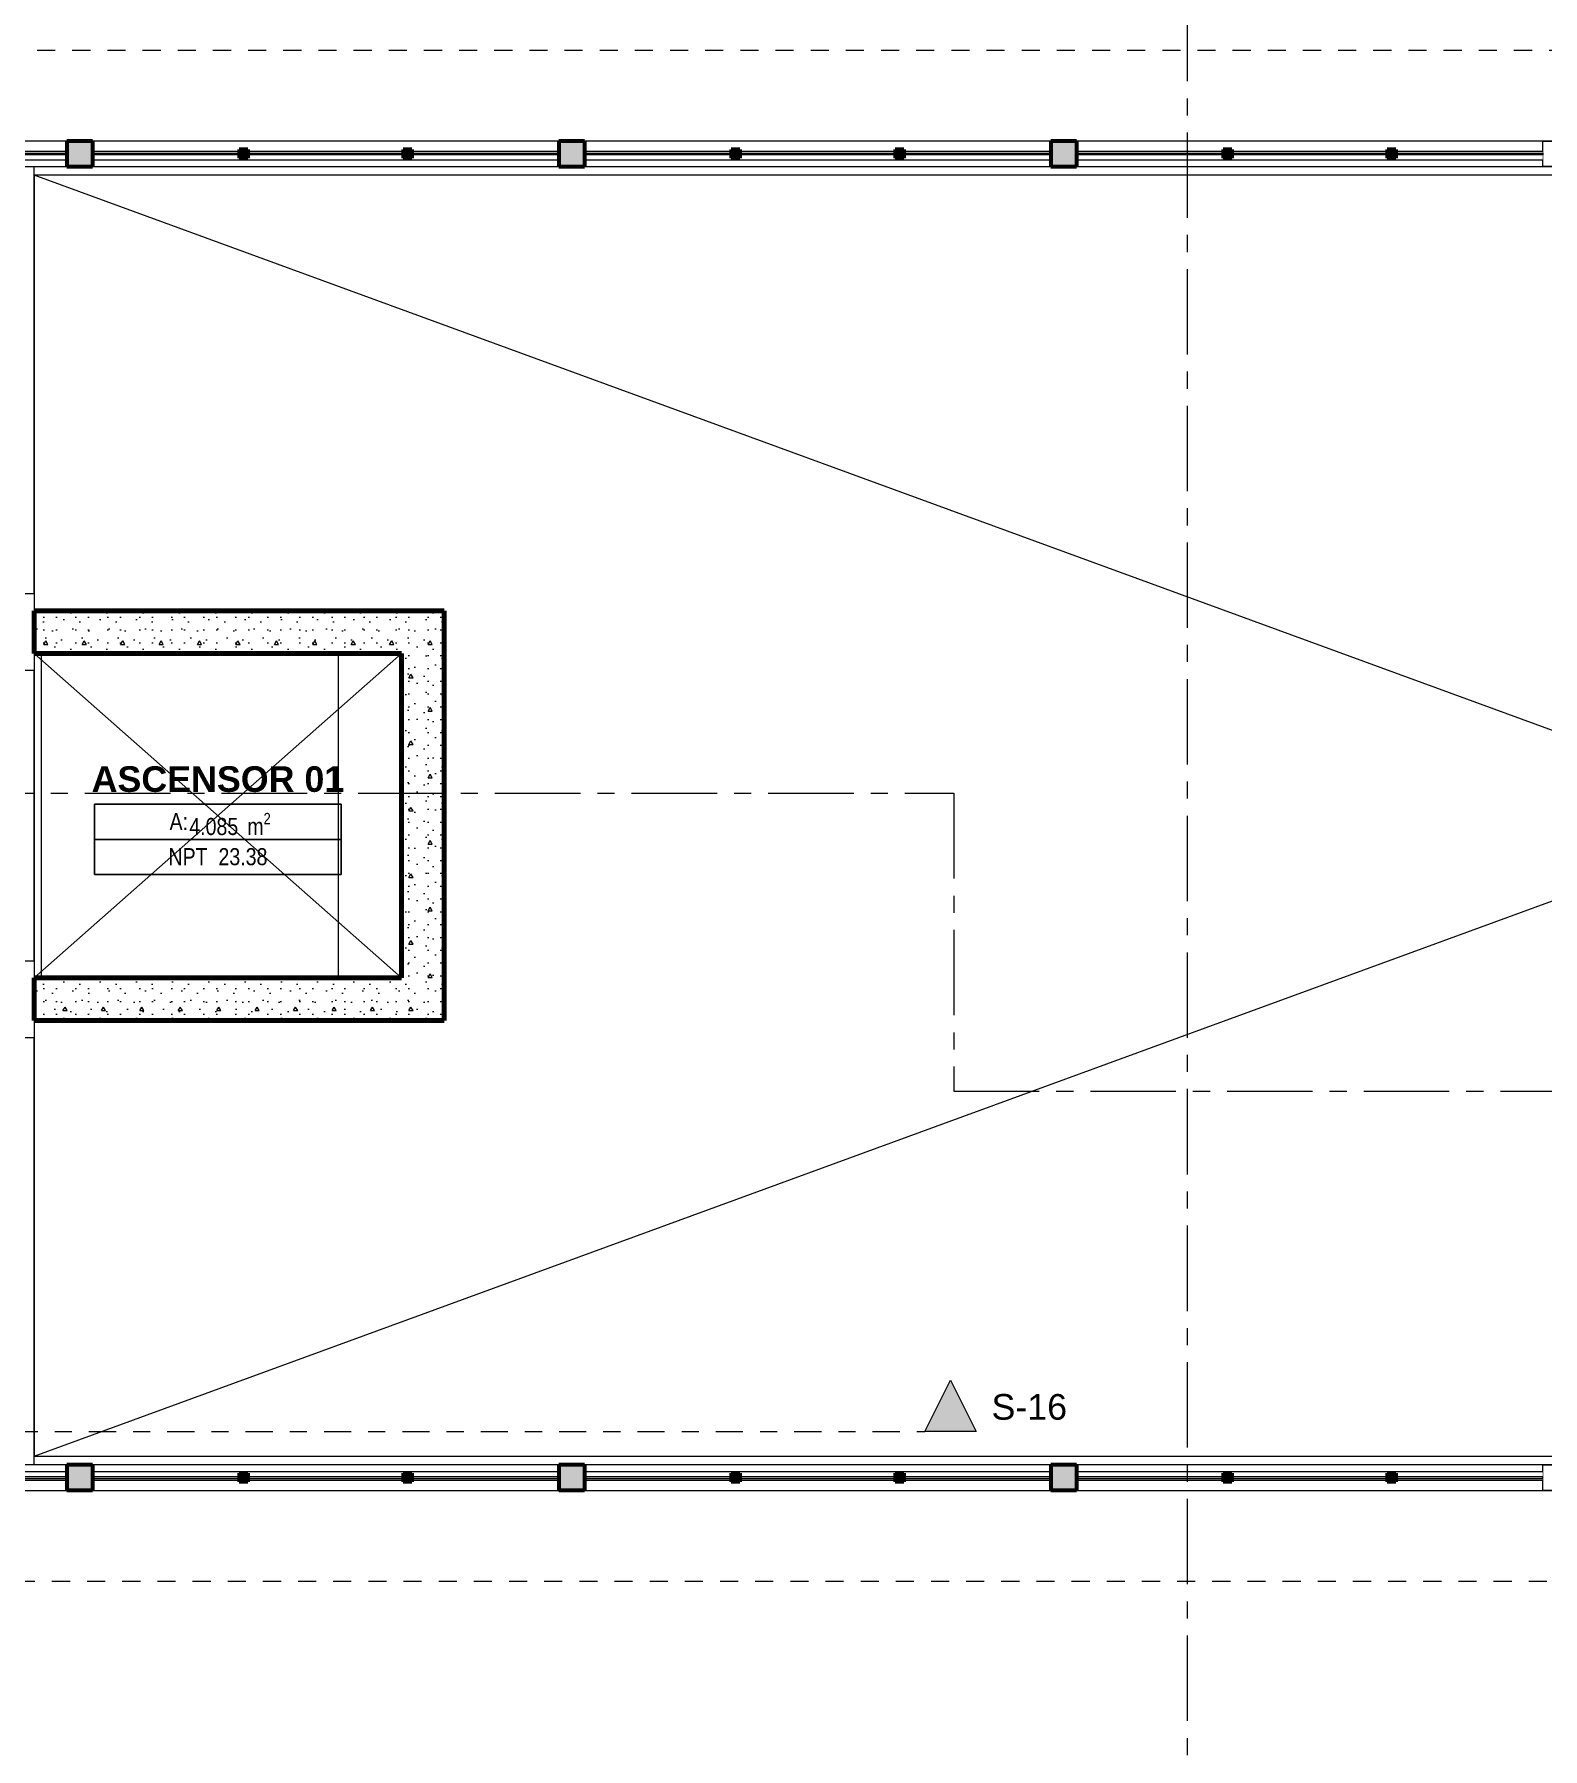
# Model space of a CAD drawing. Header units: inches. Extents: x -19 to 5698, y -728 to 92.
# Drawn here: x 486.07 to 494.9, y 18.09 to 28.12 of the extents above; entities that cross this region are included whole.
import ezdxf

# ---------------------------------------------------------------- set-up
doc = ezdxf.new("R2010")
doc.units = ezdxf.units.IN
doc.header["$MEASUREMENT"] = 0
doc.set_wipeout_variables(frame=1)
for name, pattern in [('ACAD_ISO04W100', [30, 24, -3, 0, -3]), ('Oculto', [0.15875, 0.105833, -0.052917]), ('Punto & Raya', [0.65, 0.5, -0.075, 0, -0.075]), ('Punto & Rayas', [0.335139, 0.15875, -0.088194, 0, -0.088194]), ('Wipeout_Contour', [1, 0, -1])]:
    doc.linetypes.add(name, pattern=pattern)
for name, color, linetype in [('02 _ ARQ _ ALB _ Ejes Generales', 251, 'Continuous'), ('02 _ ARQ _ ZON _ Espacio.3D', 7, 'Continuous'), ('08 _ STR _ EXT _ 07 Losa Aligerada', 7, 'Continuous'), ('08 _ STR _ EXT _ 12 Ascensor', 7, 'Continuous'), ('Acabado - Muros', 7, 'Continuous'), ('Dibujo 2D - General', 7, 'Continuous'), ('Estructura - 04 MURO', 7, 'Continuous'), ('Interior - Mobiliario', 7, 'Continuous'), ('Marcador - Secciones', 7, 'Continuous')]:
    doc.layers.add(name, color=color, linetype=linetype)
doc.styles.add('Estilo_Generado_3', font='arial.ttf')
doc.styles.add('Estilo_Generado_8', font='arialbd.ttf')
doc.styles.add('Estilo_Generado_9', font='ARIALN.TTF')
pattern_1 = [(0, (462.5001, 3e-08), (0, 0.3897114), [0.024375, -0.200625]), (0, (462.6126, 0.19486), (0, 0.3897114), [0.024375, -0.200625]), (60, (462.5001, 3e-08), (-0.3375, 0.1948557), [0.024375, -0.200625]), (60, (462.7251, 3e-08), (-0.3375, 0.1948557), [0.024375, -0.200625]), (120, (462.52447, 3e-08), (0.3375, 0.1948557), [0.024375, -0.200625]), (120, (462.74947, 3e-08), (0.3375, 0.1948557), [0.024375, -0.200625]), (0, (462.50009, 0.0375), (0, 0.075), [0, -0.075, 0, -0.1125]), (45, (462.53759, 0.0375), (-0.05303301, 0.05303301), [0, -0.05625, 0, -0.09375])]

msp = doc.modelspace()

# ---------------------------------------------------------------- hatches: boundary and pattern name
at = {"layer": '08 _ STR _ EXT _ 12 Ascensor', "linetype": 'Continuous', "lineweight": 9}
h = msp.add_hatch(dxfattribs=at)
h.set_pattern_fill('HORMIGÓN_EN_MASA_0002', color=250, style=0, pattern_type=2)
h.set_pattern_definition(pattern_1)
h.paths.add_polyline_path([(488.2201, 24.75), (486.0701, 24.75), (486.0701, 24.5), (488.2201, 24.5)])
h = msp.add_hatch(dxfattribs=at)
h.set_pattern_fill('HORMIGÓN_EN_MASA_0002', color=250, style=0, pattern_type=2)
h.set_pattern_definition(pattern_1)
h.paths.add_polyline_path([(488.2201, 24.5), (488.4701, 24.75), (488.2201, 24.75)])
h = msp.add_hatch(dxfattribs=at)
h.set_pattern_fill('HORMIGÓN_EN_MASA_0002', color=250, style=0, pattern_type=2)
h.set_pattern_definition(pattern_1)
h.paths.add_polyline_path([(488.2201, 24.5), (488.4701, 24.5), (488.4701, 24.75)])
h = msp.add_hatch(dxfattribs=at)
h.set_pattern_fill('HORMIGÓN_EN_MASA_0002', color=250, style=0, pattern_type=2)
h.set_pattern_definition(pattern_1)
h.paths.add_polyline_path([(488.2201, 24.5), (488.2201, 22.6), (488.4701, 22.6), (488.4701, 24.5)])
h = msp.add_hatch(dxfattribs=at)
h.set_pattern_fill('HORMIGÓN_EN_MASA_0002', color=250, style=0, pattern_type=2)
h.set_pattern_definition(pattern_1)
h.paths.add_polyline_path([(488.2201, 22.6), (486.0701, 22.6), (486.0701, 22.35), (488.2201, 22.35)])
h = msp.add_hatch(dxfattribs=at)
h.set_pattern_fill('HORMIGÓN_EN_MASA_0002', color=250, style=0, pattern_type=2)
h.set_pattern_definition(pattern_1)
h.paths.add_polyline_path([(488.2201, 22.6), (488.4701, 22.35), (488.4701, 22.6)])
h = msp.add_hatch(dxfattribs=at)
h.set_pattern_fill('HORMIGÓN_EN_MASA_0002', color=250, style=0, pattern_type=2)
h.set_pattern_definition(pattern_1)
h.paths.add_polyline_path([(488.2201, 22.35), (488.4701, 22.35), (488.2201, 22.6)])
at = {"layer": 'Marcador - Secciones', "linetype": 'Continuous', "lineweight": 20}
msp.add_hatch(color=152, dxfattribs=at).paths.add_polyline_path([(491.5833, 19.9456), (491.4333, 20.2456), (491.2833, 19.9456)])

# ---------------------------------------------------------------- linework, layer by layer
at = {"layer": '02 _ ARQ _ ZON _ Espacio.3D', "color": 251, "linetype": 'Continuous', "lineweight": 13}
for p, q in [((487.8671, 23.6174), (486.423, 23.6174)), ((486.423, 23.6174), (486.423, 23.2057)), ((486.423, 23.6174), (487.8671, 23.6174)), ((486.423, 23.4116), (486.423, 23.6174)), ((487.8671, 23.2057), (487.8671, 23.6174)), ((487.8671, 23.6174), (487.8671, 23.4116)), ((487.8671, 23.4116), (486.423, 23.4116)), ((486.423, 23.4116), (487.8671, 23.4116)), ((486.423, 23.2057), (486.423, 23.4116)), ((487.8671, 23.4116), (487.8671, 23.2057)), ((486.423, 23.2057), (487.8671, 23.2057)), ((487.8671, 23.2057), (486.423, 23.2057))]:
    msp.add_line(p, q, dxfattribs=at)
at = {"layer": '02 _ ARQ _ ZON _ Espacio.3D', "color": 254, "linetype": 'Continuous', "lineweight": 0, "flags": 128}
msp.add_lwpolyline([(506.5701, 19.6), (483.3801, 19.6), (483.3801, 27.4779), (483.3801, 27.5), (506.5701, 27.5)], dxfattribs=at)
msp.add_lwpolyline([(483.5301, 19.75), (485.5701, 19.75), (486.0701, 19.75), (486.0701, 22.25), (485.5701, 22.25), (485.5701, 22.7), (486.0701, 22.7), (486.0701, 24.4), (485.5701, 24.4), (485.5701, 24.85), (486.0701, 24.85), (486.0701, 27.3499), (485.5701, 27.3499), (483.5301, 27.3499)], close=True, dxfattribs=at)
at = {"layer": '02 _ ARQ _ ZON _ Espacio.3D', "color": 255, "linetype": 'Continuous', "lineweight": 0, "flags": 128}
msp.add_lwpolyline([(486.0701, 22.6), (488.2201, 22.6), (488.2201, 24.5), (486.0701, 24.5)], close=True, dxfattribs=at)
at = {"layer": '08 _ STR _ EXT _ 07 Losa Aligerada', "color": 7, "linetype": 'Continuous', "lineweight": 18, "flags": 128}
msp.add_lwpolyline([(506.5701, 19.8), (506.5701, 27.3), (486.0701, 27.3), (486.0701, 24.7758), (486.0701, 24.5), (486.0701, 24.5), (486.0701, 22.6), (486.0706, 22.6), (486.0707, 22.35), (486.0701, 22.35), (486.0701, 19.8)], close=True, dxfattribs=at)
at = {"layer": '08 _ STR _ EXT _ 12 Ascensor', "color": 7, "linetype": 'Continuous', "lineweight": 80, "flags": 128}
for points in [[(488.2201, 24.75), (486.0701, 24.75)], [(486.0701, 24.75), (486.0701, 24.5)], [(488.4701, 24.75), (488.2201, 24.75)], [(488.4701, 22.6), (488.4701, 24.75)], [(486.0701, 24.5), (488.2201, 24.5)], [(488.2201, 24.5), (488.2201, 22.6)], [(488.2201, 22.6), (486.0701, 22.6)], [(486.0701, 22.35), (486.0701, 22.6)], [(488.4701, 22.35), (488.4701, 22.6)], [(486.0701, 22.35), (488.4701, 22.35)]]:
    msp.add_lwpolyline(points, dxfattribs=at)
at = {"layer": 'Dibujo 2D - General', "color": 250, "linetype": 'Continuous', "lineweight": 9}
for p, q in [((486.0701, 22.6), (488.2201, 24.5)), ((488.2201, 22.6), (486.0701, 24.5))]:
    msp.add_line(p, q, dxfattribs=at)
at = {"layer": 'Interior - Mobiliario', "color": 162, "linetype": 'Continuous', "lineweight": 20, "flags": 128}
msp.add_lwpolyline([(486.1101, 24.499), (486.1101, 22.601), (487.8501, 22.601), (487.8501, 24.499)], close=True, dxfattribs=at)
at = {"layer": 'Marcador - Secciones', "color": 251, "linetype": 'Punto & Raya', "lineweight": 13, "true_color": 0x636466}
for p, q in [((467.1667, 23.6815), (491.4527, 23.6815)), ((491.4527, 23.6815), (491.4527, 21.9367)), ((491.4527, 21.9367), (519.2073, 21.9367))]:
    msp.add_line(p, q, dxfattribs=at)
at = {"layer": 'Marcador - Secciones', "color": 251, "linetype": 'Punto & Rayas', "lineweight": 13, "true_color": 0x636466}
msp.add_line((485.0136, 19.9456), (491.2833, 19.9456), dxfattribs=at)
at = {"layer": 'Marcador - Secciones', "color": 152, "linetype": 'Continuous', "lineweight": 20, "flags": 128}
msp.add_lwpolyline([(491.5833, 19.9456), (491.2833, 19.9456), (491.4333, 20.2456)], close=True, dxfattribs=at)

# ---------------------------------------------------------------- texts
at = {"layer": '02 _ ARQ _ ZON _ Espacio.3D', "color": 251, "lineweight": 25, "attachment_point": 2}
for s, insert, char_height, style in [('\\A1;{\\pqc;\\pt0;\\fArial|b1|i0|c0|p34;ASCENSOR 01}', (487.1451, 23.8395), 0.15, 'Estilo_Generado_8'), ('\\A1;{\\pqc;\\pt0;\\fArial Narrow|b0|i0|c0|p34;A: }', (486.9159, 23.5656), 0.1, 'Estilo_Generado_9'), ('\\A1;{\\pqc;\\pt0,0.3;\\fArial Narrow|b0|i0|c0|p34;4.085\\fArial Narrow|b0|i0|c0|p34;\\A1{\\H.66x;\\S^  ;}\\fArial Narrow|b0|i0|c0|p34; m\\fArial Narrow|b0|i0|c0|p34;\\A1{\\H.66x;\\S2^  ;}}', (487.2157, 23.566), 0.1, 'Estilo_Generado_9'), ('\\A1;{\\pqc;\\pt0;\\fArial Narrow|b0|i0|c0|p34;NPT  23.38}', (487.1451, 23.3601), 0.1, 'Estilo_Generado_9')]:
    msp.add_mtext(s, dxfattribs=dict(at, insert=insert, char_height=char_height, style=style))
at = {"layer": 'Marcador - Secciones', "color": 152, "lineweight": 20, "insert": (491.6733, 20.0117), "char_height": 0.15, "attachment_point": 7, "style": 'Estilo_Generado_3'}
msp.add_mtext('\\A1;{\\pql;\\pt0;\\fArial|b0|i0|c0|p34;S-16}', dxfattribs=at)

# ---------------------------------------------------------------- next in the draw order: wipeouts: each hides what was drawn before it
at = {"color": 254, "linetype": 'Wipeout_Contour', "lineweight": 0, "ltscale": 16214.151594}
msp.add_wipeout([(484.7301, 27.35), (506.5701, 27.35), (506.5701, 27.5), (484.7301, 27.5)], dxfattribs=at).dxf.layer = 'Estructura - 04 MURO'
at = {"color": 254, "linetype": 'Wipeout_Contour', "lineweight": 0, "ltscale": 16213.9715}
msp.add_wipeout([(484.7301, 19.6), (506.5701, 19.6), (506.5701, 19.75), (484.7301, 19.75)], dxfattribs=at).dxf.layer = 'Estructura - 04 MURO'

# ---------------------------------------------------------------- next in the draw order: linework, layer by layer
at = {"layer": 'Acabado - Muros', "color": 7, "linetype": 'Continuous', "lineweight": 60}
for p, q in [((486.4101, 27.4999), (486.2601, 27.4999)), ((489.2901, 27.4999), (489.1401, 27.4999)), ((492.1701, 27.4999), (492.0201, 27.4999)), ((486.4101, 19.6), (486.2601, 19.6)), ((489.2901, 19.6), (489.1401, 19.6)), ((492.1701, 19.6), (492.0201, 19.6))]:
    msp.add_line(p, q, dxfattribs=at)
at = {"layer": 'Dibujo 2D - General', "color": 7, "linetype": 'ACAD_ISO04W100', "lineweight": 13}
for p, q in [((506.4201, 27.5), (483.5301, 27.5)), ((483.5301, 27.35), (506.5701, 27.35)), ((486.0701, 19.8), (506.5701, 27.3)), ((506.5701, 19.8), (486.0701, 27.3)), ((506.5701, 19.75), (483.5301, 19.75)), ((483.5301, 19.6), (506.5701, 19.6))]:
    msp.add_line(p, q, dxfattribs=at)
at = {"layer": 'Dibujo 2D - General', "color": 7, "linetype": 'Oculto', "lineweight": 13}
msp.add_lwpolyline([(482.8801, 19.0689), (506.5701, 19.0689), (506.5701, 28.0309), (482.8801, 28.0309)], close=True, dxfattribs=at)
at = {"layer": 'Dibujo 2D - General', "color": 7, "linetype": 'ACAD_ISO04W100', "lineweight": 13}
for points in [[(486.2601, 27.5), (486.4101, 27.5), (486.4101, 27.35), (486.2601, 27.35)], [(489.1401, 27.5), (489.2901, 27.5), (489.2901, 27.35), (489.1401, 27.35)], [(492.0201, 27.5), (492.1701, 27.5), (492.1701, 27.35), (492.0201, 27.35)], [(494.9001, 27.5), (495.0501, 27.5), (495.0501, 27.35), (494.9001, 27.35)], [(486.2601, 19.75), (486.4101, 19.75), (486.4101, 19.6), (486.2601, 19.6)], [(489.1401, 19.75), (489.2901, 19.75), (489.2901, 19.6), (489.1401, 19.6)], [(492.0201, 19.75), (492.1701, 19.75), (492.1701, 19.6), (492.0201, 19.6)], [(494.9001, 19.75), (495.0501, 19.75), (495.0501, 19.6), (494.9001, 19.6)]]:
    msp.add_lwpolyline(points, close=True, dxfattribs=at)
at = {"layer": 'Estructura - 04 MURO', "color": 7, "linetype": 'Continuous', "lineweight": 13, "flags": 128}
for points in [[(506.5701, 27.5), (484.7301, 27.5)], [(484.7301, 27.35), (506.5701, 27.35)], [(506.5701, 19.75), (484.7301, 19.75)], [(484.7301, 19.6), (506.5701, 19.6)]]:
    msp.add_lwpolyline(points, dxfattribs=at)

# ---------------------------------------------------------------- next in the draw order: wipeouts: each hides what was drawn before it
at = {"color": 254, "linetype": 'Wipeout_Contour', "lineweight": 0, "ltscale": 24262.337573}
msp.add_wipeout([(485.3751, 27.3999), (485.3751, 27.3899), (486.2601, 27.3899), (486.2601, 27.4399), (485.4001, 27.4399), (485.4001, 27.3999)], dxfattribs=at).dxf.layer = 'Acabado - Muros'
at = {"color": 254, "linetype": 'Wipeout_Contour', "lineweight": 0, "ltscale": 32365.295536}
msp.add_wipeout([(487.2951, 27.3999), (487.2951, 27.3899), (488.2551, 27.3899), (488.2551, 27.3999), (488.2301, 27.3999), (488.2301, 27.4399), (487.3201, 27.4399), (487.3201, 27.3999)], dxfattribs=at).dxf.layer = 'Acabado - Muros'
at = {"color": 254, "linetype": 'Wipeout_Contour', "lineweight": 0, "ltscale": 24296.896785}
msp.add_wipeout([(491.1351, 27.3999), (491.1351, 27.3898), (492.0201, 27.3898), (492.0201, 27.4398), (491.1601, 27.4398), (491.1601, 27.3999)], dxfattribs=at).dxf.layer = 'Acabado - Muros'
at = {"color": 254, "linetype": 'Wipeout_Contour', "lineweight": 0, "ltscale": 24314.176392}
msp.add_wipeout([(494.0151, 27.3999), (494.0151, 27.3898), (494.9001, 27.3898), (494.9001, 27.4398), (494.0401, 27.4398), (494.0401, 27.3999)], dxfattribs=at).dxf.layer = 'Acabado - Muros'
at = {"color": 254, "linetype": 'Wipeout_Contour', "lineweight": 0, "ltscale": 24262.074805}
msp.add_wipeout([(485.3751, 19.71), (485.3751, 19.7), (485.4001, 19.7), (485.4001, 19.66), (486.2601, 19.66), (486.2601, 19.71)], dxfattribs=at).dxf.layer = 'Acabado - Muros'
at = {"color": 254, "linetype": 'Wipeout_Contour', "lineweight": 0, "ltscale": 24268.067728}
msp.add_wipeout([(486.4101, 19.71), (486.4101, 19.66), (487.2701, 19.66), (487.2701, 19.7), (487.2951, 19.7), (487.2951, 19.71)], dxfattribs=at).dxf.layer = 'Acabado - Muros'
at = {"color": 254, "linetype": 'Wipeout_Contour', "lineweight": 0, "ltscale": 32387.989961}
msp.add_wipeout([(491.1351, 19.71), (490.1751, 19.71), (490.1751, 19.7), (490.2001, 19.7), (490.2001, 19.66), (491.1101, 19.66), (491.1101, 19.7), (491.1351, 19.7)], dxfattribs=at).dxf.layer = 'Acabado - Muros'
at = {"color": 254, "linetype": 'Wipeout_Contour', "lineweight": 0, "ltscale": 24313.914186}
msp.add_wipeout([(494.0151, 19.71), (494.0151, 19.7), (494.0401, 19.7), (494.0401, 19.66), (494.9001, 19.66), (494.9001, 19.71)], dxfattribs=at).dxf.layer = 'Acabado - Muros'

# ---------------------------------------------------------------- next in the draw order: hatches: boundary and pattern name
at = {"layer": 'Acabado - Muros', "linetype": 'Continuous', "lineweight": 9}
for points in [[(486.2601, 27.4299), (485.4001, 27.4299), (485.4001, 27.4199), (486.2601, 27.4199)], [(486.2601, 19.67), (486.2601, 19.68), (485.4001, 19.68), (485.4001, 19.67)]]:
    msp.add_hatch(color=250, dxfattribs=at).paths.add_polyline_path(points)
at = {"layer": 'Acabado - Muros', "linetype": 'Continuous', "lineweight": 0}
msp.add_hatch(color=254, dxfattribs=at).paths.add_polyline_path([(486.4101, 19.75), (486.2601, 19.75), (486.2601, 19.6), (486.4101, 19.6)])

# ---------------------------------------------------------------- next in the draw order: linework, layer by layer
at = {"layer": 'Acabado - Muros', "color": 7, "linetype": 'Continuous', "lineweight": 60}
for p, q in [((486.2601, 27.4999), (486.2601, 27.3499)), ((492.0201, 27.4999), (492.0201, 27.3499)), ((486.2601, 19.75), (486.2601, 19.6)), ((486.4101, 19.75), (486.2601, 19.75)), ((486.4101, 19.75), (486.4101, 19.6))]:
    msp.add_line(p, q, dxfattribs=at)
at = {"layer": 'Acabado - Muros', "color": 251, "linetype": 'Continuous', "lineweight": 13, "flags": 128}
for points in [[(485.4001, 27.4399), (486.2601, 27.4399)], [(484.7801, 27.3899), (485.3751, 27.3899), (486.2601, 27.3899)], [(484.7801, 19.71), (485.3751, 19.71), (486.2601, 19.71)], [(485.4001, 19.66), (486.2601, 19.66)]]:
    msp.add_lwpolyline(points, dxfattribs=at)
at = {"layer": 'Acabado - Muros', "color": 7, "linetype": 'Continuous', "lineweight": 13, "flags": 128}
for points in [[(486.2601, 27.4299), (486.2601, 27.4199), (485.4001, 27.4199), (485.4001, 27.4299)], [(486.2601, 19.67), (486.2601, 19.68), (485.4001, 19.68), (485.4001, 19.67)]]:
    msp.add_lwpolyline(points, close=True, dxfattribs=at)

# ---------------------------------------------------------------- next in the draw order: wipeouts: each hides what was drawn before it
at = {"color": 254, "linetype": 'Wipeout_Contour', "lineweight": 0, "ltscale": 24268.33043}
msp.add_wipeout([(486.4101, 27.4399), (486.4101, 27.3899), (487.2951, 27.3899), (487.2951, 27.3999), (487.2701, 27.3999), (487.2701, 27.4399)], dxfattribs=at).dxf.layer = 'Acabado - Muros'
at = {"color": 254, "linetype": 'Wipeout_Contour', "lineweight": 0, "ltscale": 24279.617179}
msp.add_wipeout([(488.2551, 27.3999), (488.2551, 27.3899), (489.1401, 27.3899), (489.1401, 27.4399), (488.2801, 27.4399), (488.2801, 27.3999)], dxfattribs=at).dxf.layer = 'Acabado - Muros'
at = {"color": 254, "linetype": 'Wipeout_Contour', "lineweight": 0, "ltscale": 32388.335013}
msp.add_wipeout([(490.1751, 27.3999), (490.1751, 27.3898), (491.1351, 27.3898), (491.1351, 27.3999), (491.1101, 27.3999), (491.1101, 27.4398), (490.2001, 27.4398), (490.2001, 27.3999)], dxfattribs=at).dxf.layer = 'Acabado - Muros'
at = {"color": 254, "linetype": 'Wipeout_Contour', "lineweight": 0, "ltscale": 32411.374491}
msp.add_wipeout([(493.0551, 27.3999), (493.0551, 27.3898), (494.0151, 27.3898), (494.0151, 27.3999), (493.9901, 27.3999), (493.9901, 27.4398), (493.0801, 27.4398), (493.0801, 27.3999)], dxfattribs=at).dxf.layer = 'Acabado - Muros'
at = {"color": 254, "linetype": 'Wipeout_Contour', "lineweight": 0, "ltscale": 32364.950238}
msp.add_wipeout([(488.2551, 19.71), (487.2951, 19.71), (487.2951, 19.7), (487.3201, 19.7), (487.3201, 19.66), (488.2301, 19.66), (488.2301, 19.7), (488.2551, 19.7)], dxfattribs=at).dxf.layer = 'Acabado - Muros'
at = {"color": 254, "linetype": 'Wipeout_Contour', "lineweight": 0, "ltscale": 24285.347521}
msp.add_wipeout([(489.2901, 19.71), (489.2901, 19.66), (490.1501, 19.66), (490.1501, 19.7), (490.1751, 19.7), (490.1751, 19.71)], dxfattribs=at).dxf.layer = 'Acabado - Muros'
at = {"color": 254, "linetype": 'Wipeout_Contour', "lineweight": 0, "ltscale": 24296.634392}
msp.add_wipeout([(491.1351, 19.71), (491.1351, 19.7), (491.1601, 19.7), (491.1601, 19.66), (492.0201, 19.66), (492.0201, 19.71)], dxfattribs=at).dxf.layer = 'Acabado - Muros'
at = {"color": 254, "linetype": 'Wipeout_Contour', "lineweight": 0, "ltscale": 32411.029684}
msp.add_wipeout([(494.0151, 19.71), (493.0551, 19.71), (493.0551, 19.7), (493.0801, 19.7), (493.0801, 19.66), (493.9901, 19.66), (493.9901, 19.7), (494.0151, 19.7)], dxfattribs=at).dxf.layer = 'Acabado - Muros'

# ---------------------------------------------------------------- next in the draw order: hatches: boundary and pattern name
at = {"layer": 'Acabado - Muros', "linetype": 'Continuous', "lineweight": 0}
for points in [[(486.4101, 27.3499), (486.4101, 27.4999), (486.2601, 27.4999), (486.2601, 27.3499)], [(487.3201, 27.3999), (487.3201, 27.4499), (487.2701, 27.4499), (487.2701, 27.3999)], [(488.2801, 27.3999), (488.2801, 27.4499), (488.2301, 27.4499), (488.2301, 27.3999)], [(491.1601, 27.3999), (491.1601, 27.4499), (491.1101, 27.4499), (491.1101, 27.3999)], [(494.0401, 27.3999), (494.0401, 27.4499), (493.9901, 27.4499), (493.9901, 27.3999)], [(487.3201, 19.7), (487.2701, 19.7), (487.2701, 19.65), (487.3201, 19.65)], [(490.2001, 19.7), (490.1501, 19.7), (490.1501, 19.65), (490.2001, 19.65)], [(491.1601, 19.7), (491.1101, 19.7), (491.1101, 19.65), (491.1601, 19.65)], [(494.0401, 19.7), (493.9901, 19.7), (493.9901, 19.65), (494.0401, 19.65)]]:
    msp.add_hatch(color=254, dxfattribs=at).paths.add_polyline_path(points)
at = {"layer": 'Acabado - Muros', "linetype": 'Continuous', "lineweight": 9}
for points in [[(487.2701, 27.4299), (486.4101, 27.4299), (486.4101, 27.4199), (487.2701, 27.4199)], [(488.2301, 27.4299), (487.3201, 27.4299), (487.3201, 27.4199), (488.2301, 27.4199)], [(489.1401, 27.4299), (488.2801, 27.4299), (488.2801, 27.4199), (489.1401, 27.4199)], [(492.0201, 27.4298), (491.1601, 27.4298), (491.1601, 27.4198), (492.0201, 27.4198)], [(494.9001, 27.4298), (494.0401, 27.4298), (494.0401, 27.4198), (494.9001, 27.4198)], [(487.2701, 19.67), (487.2701, 19.68), (486.4101, 19.68), (486.4101, 19.67)], [(490.1501, 19.67), (490.1501, 19.68), (489.2901, 19.68), (489.2901, 19.67)], [(491.1101, 19.67), (491.1101, 19.68), (490.2001, 19.68), (490.2001, 19.67)], [(492.0201, 19.67), (492.0201, 19.68), (491.1601, 19.68), (491.1601, 19.67)], [(494.9001, 19.67), (494.9001, 19.68), (494.0401, 19.68), (494.0401, 19.67)]]:
    msp.add_hatch(color=250, dxfattribs=at).paths.add_polyline_path(points)

# ---------------------------------------------------------------- next in the draw order: linework, layer by layer
at = {"layer": 'Acabado - Muros', "color": 7, "linetype": 'Continuous', "lineweight": 60}
for p, q in [((486.4101, 27.4999), (486.4101, 27.3499)), ((487.2701, 27.4499), (487.2701, 27.3999)), ((487.3201, 27.4499), (487.2701, 27.4499)), ((487.3201, 27.4499), (487.3201, 27.3999)), ((488.2801, 27.4499), (488.2301, 27.4499)), ((488.2301, 27.4499), (488.2301, 27.3999)), ((488.2801, 27.4499), (488.2801, 27.3999)), ((489.1401, 27.4999), (489.1401, 27.3499)), ((491.1101, 27.4499), (491.1101, 27.3999)), ((491.1601, 27.4499), (491.1101, 27.4499)), ((491.1601, 27.4499), (491.1601, 27.3999)), ((493.9901, 27.4499), (493.9901, 27.3999)), ((494.0401, 27.4499), (493.9901, 27.4499)), ((494.0401, 27.4499), (494.0401, 27.3999)), ((486.4101, 27.3499), (486.2601, 27.3499)), ((487.3201, 27.3999), (487.2701, 27.3999)), ((488.2801, 27.3999), (488.2301, 27.3999)), ((491.1601, 27.3999), (491.1101, 27.3999)), ((494.0401, 27.3999), (493.9901, 27.3999)), ((487.2701, 19.7), (487.2701, 19.65)), ((487.3201, 19.7), (487.2701, 19.7)), ((487.3201, 19.7), (487.3201, 19.65)), ((489.2901, 19.75), (489.2901, 19.6)), ((490.1501, 19.7), (490.1501, 19.65)), ((490.2001, 19.7), (490.1501, 19.7)), ((490.2001, 19.7), (490.2001, 19.65)), ((491.1101, 19.7), (491.1101, 19.65)), ((491.1601, 19.7), (491.1101, 19.7)), ((491.1601, 19.7), (491.1601, 19.65)), ((492.0201, 19.75), (492.0201, 19.6)), ((493.9901, 19.7), (493.9901, 19.65)), ((494.0401, 19.7), (493.9901, 19.7)), ((494.0401, 19.7), (494.0401, 19.65)), ((487.3201, 19.65), (487.2701, 19.65)), ((490.2001, 19.65), (490.1501, 19.65)), ((491.1601, 19.65), (491.1101, 19.65)), ((494.0401, 19.65), (493.9901, 19.65))]:
    msp.add_line(p, q, dxfattribs=at)
at = {"layer": 'Acabado - Muros', "color": 251, "linetype": 'Continuous', "lineweight": 13, "flags": 128}
for points in [[(486.4101, 27.4399), (487.2701, 27.4399)], [(487.3201, 27.4399), (488.2301, 27.4399)], [(488.2801, 27.4399), (489.1401, 27.4399)], [(491.1601, 27.4398), (492.0201, 27.4398)], [(494.0401, 27.4398), (494.9001, 27.4398)], [(486.4101, 27.3899), (487.2951, 27.3899), (488.2551, 27.3899), (489.1401, 27.3899)], [(489.2901, 19.71), (490.1751, 19.71), (491.1351, 19.71), (492.0201, 19.71)], [(486.4101, 19.66), (487.2701, 19.66)], [(489.2901, 19.66), (490.1501, 19.66)], [(490.2001, 19.66), (491.1101, 19.66)], [(491.1601, 19.66), (492.0201, 19.66)], [(494.0401, 19.66), (494.9001, 19.66)]]:
    msp.add_lwpolyline(points, dxfattribs=at)
at = {"layer": 'Acabado - Muros', "color": 7, "linetype": 'Continuous', "lineweight": 13, "flags": 128}
for points in [[(487.2701, 27.4299), (487.2701, 27.4199), (486.4101, 27.4199), (486.4101, 27.4299)], [(488.2301, 27.4299), (488.2301, 27.4199), (487.3201, 27.4199), (487.3201, 27.4299)], [(489.1401, 27.4299), (489.1401, 27.4199), (488.2801, 27.4199), (488.2801, 27.4299)], [(492.0201, 27.4298), (492.0201, 27.4198), (491.1601, 27.4198), (491.1601, 27.4298)], [(494.9001, 27.4298), (494.9001, 27.4198), (494.0401, 27.4198), (494.0401, 27.4298)], [(487.2701, 19.67), (487.2701, 19.68), (486.4101, 19.68), (486.4101, 19.67)], [(490.1501, 19.67), (490.1501, 19.68), (489.2901, 19.68), (489.2901, 19.67)], [(491.1101, 19.67), (491.1101, 19.68), (490.2001, 19.68), (490.2001, 19.67)], [(492.0201, 19.67), (492.0201, 19.68), (491.1601, 19.68), (491.1601, 19.67)], [(494.9001, 19.67), (494.9001, 19.68), (494.0401, 19.68), (494.0401, 19.67)]]:
    msp.add_lwpolyline(points, close=True, dxfattribs=at)

# ---------------------------------------------------------------- next in the draw order: wipeouts: each hides what was drawn before it
at = {"color": 254, "linetype": 'Wipeout_Contour', "lineweight": 0, "ltscale": 24285.610036}
msp.add_wipeout([(489.2901, 27.4399), (489.2901, 27.3899), (490.1751, 27.3898), (490.1751, 27.3999), (490.1501, 27.3999), (490.1501, 27.4398)], dxfattribs=at).dxf.layer = 'Acabado - Muros'
at = {"color": 254, "linetype": 'Wipeout_Contour', "lineweight": 0, "ltscale": 24302.889643}
msp.add_wipeout([(492.1701, 27.4398), (492.1701, 27.3898), (493.0551, 27.3898), (493.0551, 27.3999), (493.0301, 27.3999), (493.0301, 27.4398)], dxfattribs=at).dxf.layer = 'Acabado - Muros'
at = {"color": 254, "linetype": 'Wipeout_Contour', "lineweight": 0, "ltscale": 24279.354598}
msp.add_wipeout([(488.2551, 19.71), (488.2551, 19.7), (488.2801, 19.7), (488.2801, 19.66), (489.1401, 19.66), (489.1401, 19.71)], dxfattribs=at).dxf.layer = 'Acabado - Muros'
at = {"color": 254, "linetype": 'Wipeout_Contour', "lineweight": 0, "ltscale": 24302.627315}
msp.add_wipeout([(492.1701, 19.71), (492.1701, 19.66), (493.0301, 19.66), (493.0301, 19.7), (493.0551, 19.7), (493.0551, 19.71)], dxfattribs=at).dxf.layer = 'Acabado - Muros'

# ---------------------------------------------------------------- next in the draw order: hatches: boundary and pattern name
at = {"layer": 'Acabado - Muros', "linetype": 'Continuous', "lineweight": 0}
for points in [[(489.2901, 27.3499), (489.2901, 27.4999), (489.1401, 27.4999), (489.1401, 27.3499)], [(490.2001, 27.3999), (490.2001, 27.4499), (490.1501, 27.4499), (490.1501, 27.3999)], [(492.1701, 27.3499), (492.1701, 27.4999), (492.0201, 27.4999), (492.0201, 27.3499)], [(493.0801, 27.3999), (493.0801, 27.4499), (493.0301, 27.4499), (493.0301, 27.3999)], [(488.2801, 19.7), (488.2301, 19.7), (488.2301, 19.65), (488.2801, 19.65)], [(489.2901, 19.75), (489.1401, 19.75), (489.1401, 19.6), (489.2901, 19.6)], [(492.1701, 19.75), (492.0201, 19.75), (492.0201, 19.6), (492.1701, 19.6)], [(493.0801, 19.7), (493.0301, 19.7), (493.0301, 19.65), (493.0801, 19.65)]]:
    msp.add_hatch(color=254, dxfattribs=at).paths.add_polyline_path(points)
at = {"layer": 'Acabado - Muros', "linetype": 'Continuous', "lineweight": 9}
for points in [[(490.1501, 27.4298), (489.2901, 27.4299), (489.2901, 27.4199), (490.1501, 27.4198)], [(491.1101, 27.4298), (490.2001, 27.4298), (490.2001, 27.4198), (491.1101, 27.4198)], [(493.0301, 27.4298), (492.1701, 27.4298), (492.1701, 27.4198), (493.0301, 27.4198)], [(493.9901, 27.4298), (493.0801, 27.4298), (493.0801, 27.4198), (493.9901, 27.4198)], [(488.2301, 19.67), (488.2301, 19.68), (487.3201, 19.68), (487.3201, 19.67)], [(489.1401, 19.67), (489.1401, 19.68), (488.2801, 19.68), (488.2801, 19.67)], [(493.0301, 19.67), (493.0301, 19.68), (492.1701, 19.68), (492.1701, 19.67)], [(493.9901, 19.67), (493.9901, 19.68), (493.0801, 19.68), (493.0801, 19.67)]]:
    msp.add_hatch(color=250, dxfattribs=at).paths.add_polyline_path(points)

# ---------------------------------------------------------------- next in the draw order: linework, layer by layer
at = {"layer": '02 _ ARQ _ ALB _ Ejes Generales', "color": 251, "linetype": 'Punto & Raya', "lineweight": 13, "true_color": 0x636466}
msp.add_line((492.8201, 3.05), (492.8201, 44.9), dxfattribs=at)
at = {"layer": 'Acabado - Muros', "color": 7, "linetype": 'Continuous', "lineweight": 60}
for p, q in [((489.2901, 27.4999), (489.2901, 27.3499)), ((490.1501, 27.4499), (490.1501, 27.3999)), ((490.2001, 27.4499), (490.1501, 27.4499)), ((490.2001, 27.4499), (490.2001, 27.3999)), ((492.1701, 27.4999), (492.1701, 27.3499)), ((493.0801, 27.4499), (493.0301, 27.4499)), ((493.0301, 27.4499), (493.0301, 27.3999)), ((493.0801, 27.4499), (493.0801, 27.3999)), ((489.2901, 27.3499), (489.1401, 27.3499)), ((490.2001, 27.3999), (490.1501, 27.3999)), ((492.1701, 27.3499), (492.0201, 27.3499)), ((493.0801, 27.3999), (493.0301, 27.3999)), ((488.2801, 19.7), (488.2301, 19.7)), ((488.2301, 19.7), (488.2301, 19.65)), ((488.2801, 19.7), (488.2801, 19.65)), ((489.1401, 19.75), (489.1401, 19.6)), ((489.2901, 19.75), (489.1401, 19.75)), ((492.1701, 19.75), (492.0201, 19.75)), ((492.1701, 19.75), (492.1701, 19.6)), ((493.0301, 19.7), (493.0301, 19.65)), ((493.0801, 19.7), (493.0301, 19.7)), ((493.0801, 19.7), (493.0801, 19.65)), ((488.2801, 19.65), (488.2301, 19.65)), ((493.0801, 19.65), (493.0301, 19.65))]:
    msp.add_line(p, q, dxfattribs=at)
at = {"layer": 'Acabado - Muros', "color": 251, "linetype": 'Continuous', "lineweight": 13, "flags": 128}
for points in [[(489.2901, 27.4399), (490.1501, 27.4398)], [(490.2001, 27.4398), (491.1101, 27.4398)], [(492.1701, 27.4398), (493.0301, 27.4398)], [(493.0801, 27.4398), (493.9901, 27.4398)], [(489.2901, 27.3899), (490.1751, 27.3898), (491.1351, 27.3898), (492.0201, 27.3898)], [(492.1701, 27.3898), (493.0551, 27.3898), (494.0151, 27.3898), (494.9001, 27.3898)], [(486.4101, 19.71), (487.2951, 19.71), (488.2551, 19.71), (489.1401, 19.71)], [(492.1701, 19.71), (493.0551, 19.71), (494.0151, 19.71), (494.9001, 19.71)], [(487.3201, 19.66), (488.2301, 19.66)], [(488.2801, 19.66), (489.1401, 19.66)], [(492.1701, 19.66), (493.0301, 19.66)], [(493.0801, 19.66), (493.9901, 19.66)]]:
    msp.add_lwpolyline(points, dxfattribs=at)
at = {"layer": 'Acabado - Muros', "color": 7, "linetype": 'Continuous', "lineweight": 13, "flags": 128}
for points in [[(490.1501, 27.4298), (490.1501, 27.4198), (489.2901, 27.4199), (489.2901, 27.4299)], [(491.1101, 27.4298), (491.1101, 27.4198), (490.2001, 27.4198), (490.2001, 27.4298)], [(493.0301, 27.4298), (493.0301, 27.4198), (492.1701, 27.4198), (492.1701, 27.4298)], [(493.9901, 27.4298), (493.9901, 27.4198), (493.0801, 27.4198), (493.0801, 27.4298)], [(488.2301, 19.67), (488.2301, 19.68), (487.3201, 19.68), (487.3201, 19.67)], [(489.1401, 19.67), (489.1401, 19.68), (488.2801, 19.68), (488.2801, 19.67)], [(493.0301, 19.67), (493.0301, 19.68), (492.1701, 19.68), (492.1701, 19.67)], [(493.9901, 19.67), (493.9901, 19.68), (493.0801, 19.68), (493.0801, 19.67)]]:
    msp.add_lwpolyline(points, close=True, dxfattribs=at)

doc.saveas('drawing.dxf')
